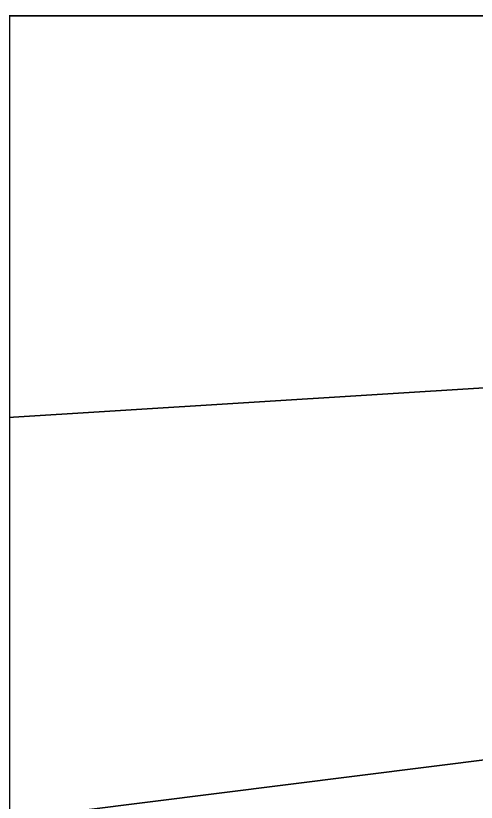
# Model space of a CAD drawing. Extents: x 207 to 387, y 94 to 160.
# Drawn here: x 293.8974 to 294.0908, y 155.422 to 155.7524 of the extents above; entities that cross this region are included whole.
import ezdxf

# ---------------------------------------------------------------- set-up
doc = ezdxf.new("R2010")
doc.units = 0
doc.header["$LTSCALE"] = 2.54
doc.layers.get('0').update_dxf_attribs({"color": 13, "linetype": 'CONTINUOUS'})

# ---------------------------------------------------------------- blocks, each defined once
blk = doc.blocks.new('SP_05_ALTFIELD_CREDENZA_DW')
at = {"color": 23}
for p, q in [((90.1125, 3.9375, 19.125), (92.799, 3.9375, 21.825)), ((93.02288, 3.9375, 85.6125), (90.1125, 3.9375, 90)), ((93.02288, 3.9375, 85.6125), (90.1125, 3.9375, 90)), ((90.1125, 3.9375, 19.125), (92.799, 3.9375, 21.825)), ((90.1125, 3.9375, 19.125), (134.8875, 3.9375, 19.125)), ((90.1125, 3.9375, 19.125), (134.8875, 3.9375, 19.125)), ((93.02288, 3.9375, 85.6125), (90.1125, 3.9375, 90)), ((90.1125, 3.9375, 90), (134.8875, 3.9375, 90)), ((90.1125, 3.9375, 90), (134.8875, 3.9375, 90)), ((90.1125, 3.9375, 19.125), (92.799, 3.9375, 21.825))]:
    blk.add_line(p, q, dxfattribs=at)
mesh = blk.add_polyface(dxfattribs=at)
corners = [(93.47062, 6.75, 84.9375), (93.02288, 4.6125, 85.6125), (93.47062, 4.6125, 84.9375), (92.63141, 4.64007, 86.20266), (90.1125, 3.9375, 90), (93.02288, 3.9375, 85.6125), (90.1125, 6.75, 90)]
mesh.append_faces([[corners[k] for k in face] for face in [(0, 1, 2), (3, 4, 5)]], dxfattribs={"vtx0": -1, "color": 23})
mesh.append_faces([[corners[k] for k in face] for face in [(1, 0, 3), (4, 3, 6), (6, 3, 0)]], dxfattribs={"vtx0": -1, "vtx1": -1, "color": 23})
mesh = blk.add_polyface(dxfattribs=at)
corners = [(134.8875, 6.75, 19.125), (90.1125, 3.9375, 19.125), (90.1125, 6.75, 19.125), (134.8875, 3.9375, 19.125)]
mesh.append_faces([[corners[k] for k in face] for face in [(0, 1, 2), (1, 0, 3)]], dxfattribs={"vtx0": -1, "color": 23})
mesh = blk.add_polyface(dxfattribs=at)
corners = [(134.8875, 6.75, 90), (90.1125, 3.9375, 90), (90.1125, 6.75, 90), (134.8875, 3.9375, 90)]
mesh.append_faces([[corners[k] for k in face] for face in [(0, 1, 2), (1, 0, 3)]], dxfattribs={"vtx0": -1, "color": 23})
mesh = blk.add_polyface(dxfattribs=at)
corners = [(93.47062, 6.75, 22.5), (93.13481, 4.6125, 22.1625), (93.47062, 4.6125, 22.5), (92.799, 4.6125, 21.825), (92.799, 4.275, 21.825), (90.1125, 3.9375, 19.125), (92.799, 3.9375, 21.825), (90.1125, 6.75, 19.125)]
mesh.append_faces([[corners[k] for k in face] for face in [(0, 1, 2), (4, 5, 6)]], dxfattribs={"vtx0": -1, "color": 23})
mesh.append_faces([[corners[k] for k in face] for face in [(1, 0, 3), (5, 4, 7), (7, 3, 0)]], dxfattribs={"vtx0": -1, "vtx1": -1, "color": 23})
mesh.append_faces([[corners[k] for k in face] for face in [(7, 4, 3)]], dxfattribs={"vtx0": -1, "vtx2": -1, "color": 23})
mesh = blk.add_polyface(dxfattribs=at)
corners = [(92.63141, 4.64007, 86.20266), (93.02288, 3.9375, 85.6125), (93.02288, 4.6125, 85.6125)]
mesh.append_faces([[corners[k] for k in face] for face in [(0, 1, 2)]], dxfattribs={"color": 23})
mesh = blk.add_polyface(dxfattribs=at)
corners = [(92.63141, 4.64007, 86.20266), (93.02288, 3.9375, 85.6125), (93.02288, 4.6125, 85.6125)]
mesh.append_faces([[corners[k] for k in face] for face in [(0, 1, 2)]], dxfattribs={"color": 23})
mesh = blk.add_polyface(dxfattribs=at)
corners = [(90.1125, 3.9375, 90), (92.799, 3.9375, 85.6125), (93.02288, 3.9375, 85.6125), (92.799, 3.9375, 21.825), (90.1125, 3.9375, 19.125)]
mesh.append_faces([[corners[k] for k in face] for face in [(0, 1, 2), (3, 0, 4)]], dxfattribs={"vtx0": -1, "color": 23})
mesh.append_faces([[corners[k] for k in face] for face in [(0, 3, 1)]], dxfattribs={"vtx0": -1, "vtx2": -1, "color": 23})
mesh = blk.add_polyface(dxfattribs=at)
corners = [(132.201, 3.9375, 21.825), (90.1125, 3.9375, 19.125), (134.8875, 3.9375, 19.125), (92.799, 3.9375, 21.825)]
mesh.append_faces([[corners[k] for k in face] for face in [(0, 1, 2), (1, 0, 3)]], dxfattribs={"vtx0": -1, "color": 23})
mesh = blk.add_polyface(dxfattribs=at)
corners = [(132.94725, 3.9375, 87.075), (93.02288, 3.9375, 85.6125), (131.97712, 3.9375, 85.6125), (90.1125, 3.9375, 90), (134.8875, 3.9375, 90)]
mesh.append_faces([[corners[k] for k in face] for face in [(0, 1, 2), (3, 0, 4)]], dxfattribs={"vtx0": -1, "color": 23})
mesh.append_faces([[corners[k] for k in face] for face in [(1, 0, 3)]], dxfattribs={"vtx0": -1, "vtx1": -1, "color": 23})

msp = doc.modelspace()

# ---------------------------------------------------------------- block references
at = {"color": 23, "rotation": 180}
msp.add_blockref('SP_05_ALTFIELD_CREDENZA_DW', (386.69383, 159.68985), dxfattribs=at)

doc.saveas('drawing.dxf')
